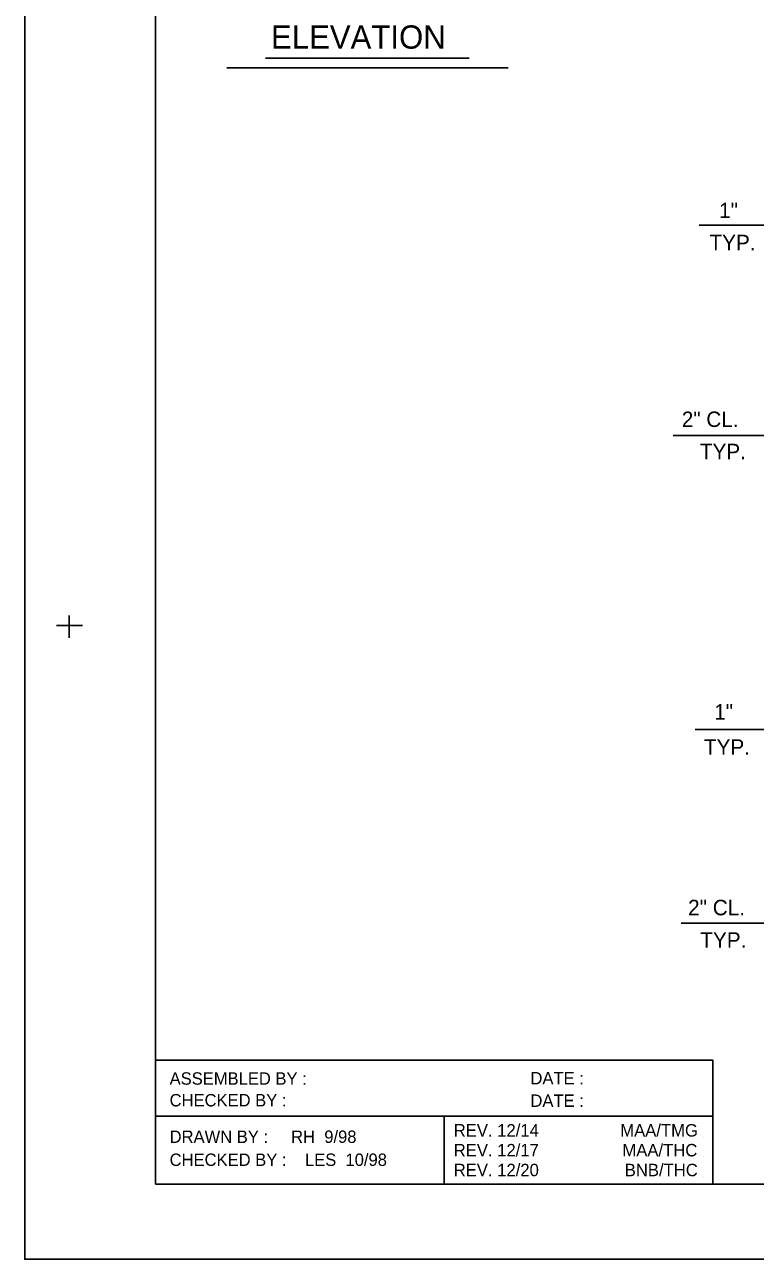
# Model space of a CAD drawing. Extents: x 0 to 22, y 0 to 16.8.
# Drawn here: x 0 to 3.92, y 0 to 6.63 of the extents above; entities that cross this region are included whole.
import ezdxf

# ---------------------------------------------------------------- set-up
doc = ezdxf.new("R2010")
doc.units = 0
for name, color, linetype in [('Dimension Lines', 7, 'Continuous'), ('Plan Sheet', 7, 'Continuous'), ('Plot Shape', 7, 'Continuous'), ('Text', 7, 'Continuous'), ('Title Text', 7, 'Continuous'), ('User Information Notes', 7, 'Continuous')]:
    doc.layers.add(name, color=color, linetype=linetype)

msp = doc.modelspace()

# ---------------------------------------------------------------- linework, layer by layer
at = {"layer": 'Dimension Lines'}
for p, q in [((3.6225, 5.5549), (4.0695, 5.5549)), ((4.0695, 4.4257), (3.4825, 4.4257)), ((3.6001, 2.8467), (4.0695, 2.8467)), ((4.0695, 1.8062), (3.5257, 1.8062))]:
    msp.add_line(p, q, dxfattribs=at)
at = {"layer": 'Plan Sheet'}
for p, q in [((0.7027, 0.4041), (0.7027, 14.4041)), ((0.2383, 3.3381), (0.2383, 3.4589)), ((0.1702, 3.4041), (0.3101, 3.4041)), ((0.7027, 1.0692), (3.6952, 1.0692)), ((3.6952, 0.4041), (3.6952, 1.0692)), ((3.6952, 1.0692), (3.6952, 1.0692)), ((3.6952, 0.7684), (0.7027, 0.7684)), ((2.2519, 0.4041), (2.2519, 0.7684)), ((0.7027, 0.4041), (3.6952, 0.4041)), ((0.7027, 0.4041), (22.0363, 0.4041)), ((0, 0), (0, 0))]:
    msp.add_line(p, q, dxfattribs=at)
at = {"layer": 'Plot Shape'}
msp.add_lwpolyline([(0, 14.6667), (22.0421, 14.6667), (22.0421, 0), (0, 0)], close=True, dxfattribs=at)
at = {"layer": 'Title Text'}
for p, q in [((1.293, 6.4515), (2.3871, 6.4515)), ((1.0847, 6.3994), (2.5954, 6.3994))]:
    msp.add_line(p, q, dxfattribs=at)
at = {"layer": 'User Information Notes'}
for p, q in [((2.3039, 0.6594), (2.3039, 0.6594)), ((3.6432, 0.6594), (3.6432, 0.6594)), ((2.3039, 0.5528), (2.3039, 0.5528)), ((3.6432, 0.5528), (3.6432, 0.5528)), ((2.3039, 0.4463), (2.3039, 0.4463)), ((3.6432, 0.4463), (3.6432, 0.4463))]:
    msp.add_line(p, q, dxfattribs=at)

# ---------------------------------------------------------------- texts
at = {"layer": 'Plan Sheet'}
for s, height, p in [('ASSEMBLED BY :', 0.0665, (0.7782, 0.9379)), ('DATE :', 0.0665, (2.7159, 0.9398)), ('CHECKED BY :', 0.0665, (0.7782, 0.8214)), ('DATE :', 0.0665, (2.7159, 0.8189)), ('REV. 12/14', 0.06683, (2.3039, 0.6594)), ('MAA/TMG', 0.06683, (3.1981, 0.6594)), ('DRAWN BY :     RH  9/98', 0.066528, (0.7782, 0.6252)), ('REV. 12/17', 0.06683, (2.3039, 0.5528)), ('MAA/THC', 0.06683, (3.2096, 0.5528)), ('CHECKED BY :    LES  10/98 ', 0.066528, (0.7782, 0.5016)), ('REV. 12/20', 0.06683, (2.3039, 0.4463)), ('BNB/THC', 0.06683, (3.2223, 0.4463))]:
    msp.add_text(s, height=height, dxfattribs=at).set_placement(p)
at = {"layer": 'Text'}
for s, height, p in [('1"', 0.08281, (3.729, 5.5926)), ('TYP.', 0.08333, (3.6771, 5.42)), ('2" CL.', 0.08281, (3.5286, 4.4709)), ('TYP.', 0.08281, (3.6263, 4.2978)), ('1"', 0.08281, (3.7029, 2.8995)), ('TYP.', 0.08333, (3.6472, 2.7099)), ('2" CL.', 0.08333, (3.5623, 1.8478)), ('TYP.', 0.08333, (3.6278, 1.6734))]:
    msp.add_text(s, height=height, dxfattribs=at).set_placement(p)
at = {"layer": 'Title Text'}
msp.add_text('ELEVATION', height=0.125, dxfattribs=at).set_placement((1.3226, 6.503))

doc.saveas('drawing.dxf')
